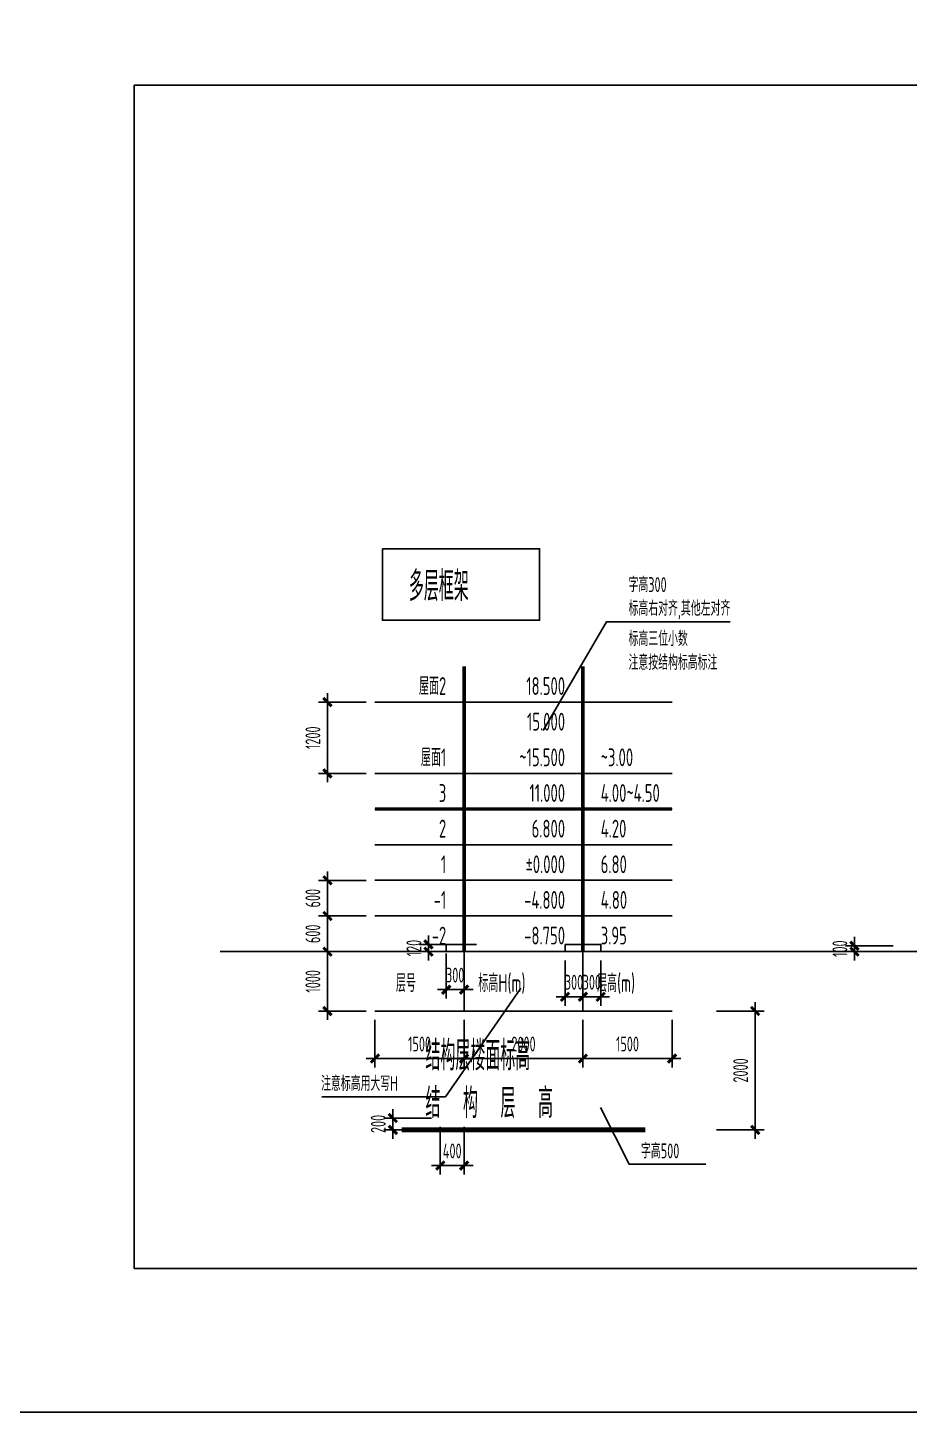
# Model space of a CAD drawing. Extents: x -469675 to 2400000, y -476501 to 2085364.
# Drawn here: x 81502 to 96341, y -250508 to -227204 of the extents above; entities that cross this region are included whole.
import ezdxf
from ezdxf.enums import TextEntityAlignment as Align

# ---------------------------------------------------------------- set-up
doc = ezdxf.new("R2010")
doc.units = 0
doc.header["$LTSCALE"] = 1000
doc.header["$MEASUREMENT"] = 0
doc.layers.get('0').update_dxf_attribs({"linetype": 'CONTINUOUS', "lineweight": 20})
doc.layers.get('Defpoints').update_dxf_attribs({"linetype": 'CONTINUOUS'})
doc.layers.add('C-LAYER1', color=3, linetype='CONTINUOUS')
doc.layers.add('C-注释', color=30, linetype='CONTINUOUS', plot=False)
doc.styles.add('DIM_FONT', font='gbxwxt.shx', dxfattribs={"width": 0.7, "bigfont": 'gbhzfs.shx'})
doc.styles.add('GBSTYLE', font='gbxwxt.shx', dxfattribs={"width": 0.7, "bigfont": 'gbhzfs.shx'})
doc.dimstyles.new('XB DIMN100', dxfattribs={"dimtxt": 250, "dimasz": 1, "dimexe": 150, "dimexo": 150, "dimgap": 120, "dimtad": 1, "dimdec": 0, "dimzin": 0, "dimdsep": 46, "dimtxsty": 'DIM_FONT', "dimblk": '_dimx', "dimcen": 0.09, "dimclrd": 3, "dimclre": 3, "dimclrt": 7, "dimazin": 0, "dimtfac": 1, "dimtdec": 0, "dimtix": 1, "dimtmove": 2, "dimatfit": 3, "dimldrblk": '_dimx', "dimfxl": 0, "dimtolj": 1, "dimtzin": 0, "dimarcsym": 0})

# ---------------------------------------------------------------- blocks, each defined once
blk = doc.blocks.new('_dimx')
blk.add_line((-150, 0), (150, 0))
at = {"const_width": 50}
blk.add_lwpolyline([(-70, -70), (70, 70)], dxfattribs=at)
blk = doc.blocks.new('*D177')
at = {"layer": 'C-注释', "color": 3, "lineweight": -2, "transparency": 16777216}
for p, q in [((96067, -242655), (95267, -242655)), ((96067, -242755), (95267, -242755)), ((95417, -242654), (95417, -242653)), ((95417, -242755), (95417, -242655)), ((95417, -242756), (95417, -242757))]:
    blk.add_line(p, q, dxfattribs=at)
at = {"layer": 'Defpoints', "color": 0, "transparency": 16777216}
for p in [(95417, -242655), (96217, -242655), (96217, -242755)]:
    blk.add_point(p, dxfattribs=at)
at = {"layer": 'C-注释', "color": 3, "lineweight": -2, "transparency": 16777216}
for p, rotation in [((95417, -242655), 270), ((95417, -242755), 90)]:
    blk.add_blockref('_dimx', p, dxfattribs=dict(at, rotation=rotation))
at = {"layer": 'C-注释', "color": 7, "transparency": 16777216, "insert": (95172, -242705), "char_height": 250, "attachment_point": 5, "rotation": 90, "style": 'DIM_FONT'}
blk.add_mtext('\\A1;100', dxfattribs=at)
blk = doc.blocks.new('*D195')
at = {"layer": 'C-注释', "color": 3, "lineweight": -2, "transparency": 16777216}
for p, q in [((90547, -242905), (90547, -243665)), ((90847, -242905), (90847, -243665)), ((90546, -243515), (90545, -243515)), ((90847, -243515), (90547, -243515)), ((90848, -243515), (90849, -243515))]:
    blk.add_line(p, q, dxfattribs=at)
at = {"layer": 'Defpoints', "color": 0, "transparency": 16777216}
for p in [(90547, -242755), (90847, -242755), (90547, -243515)]:
    blk.add_point(p, dxfattribs=at)
at = {"layer": 'C-注释', "color": 3, "lineweight": -2, "transparency": 16777216}
blk.add_blockref('_dimx', (90547, -243515), dxfattribs=at)
at = {"layer": 'C-注释', "color": 3, "lineweight": -2, "transparency": 16777216, "rotation": 180}
blk.add_blockref('_dimx', (90847, -243515), dxfattribs=at)
at = {"layer": 'C-注释', "color": 7, "transparency": 16777216, "insert": (90697, -243270), "char_height": 250, "attachment_point": 5, "style": 'DIM_FONT'}
blk.add_mtext('\\A1;300', dxfattribs=at)
blk = doc.blocks.new('*D196')
at = {"layer": 'C-注释', "color": 3, "lineweight": -2, "transparency": 16777216}
for p, q in [((89057, -242635), (88097, -242635)), ((89057, -242755), (88097, -242755)), ((88247, -242634), (88247, -242633)), ((88247, -242755), (88247, -242635)), ((88247, -242756), (88247, -242757))]:
    blk.add_line(p, q, dxfattribs=at)
at = {"layer": 'Defpoints', "color": 0, "transparency": 16777216}
for p in [(88247, -242635), (89207, -242635), (89207, -242755)]:
    blk.add_point(p, dxfattribs=at)
at = {"layer": 'C-注释', "color": 3, "lineweight": -2, "transparency": 16777216}
for p, rotation in [((88247, -242635), 270), ((88247, -242755), 90)]:
    blk.add_blockref('_dimx', p, dxfattribs=dict(at, rotation=rotation))
at = {"layer": 'C-注释', "color": 7, "transparency": 16777216, "insert": (88002, -242695), "char_height": 250, "attachment_point": 5, "rotation": 90, "style": 'DIM_FONT'}
blk.add_mtext('\\A1;120', dxfattribs=at)
blk = doc.blocks.new('*D197')
at = {"layer": 'C-注释', "color": 3, "lineweight": -2, "transparency": 16777216}
for p, q in [((87197, -242155), (86397, -242155)), ((86547, -242154), (86547, -242153)), ((86547, -242755), (86547, -242155)), ((87197, -242755), (86397, -242755)), ((86547, -242756), (86547, -242757))]:
    blk.add_line(p, q, dxfattribs=at)
at = {"layer": 'Defpoints', "color": 0, "transparency": 16777216}
for p in [(86547, -242155), (87347, -242155), (87347, -242755)]:
    blk.add_point(p, dxfattribs=at)
at = {"layer": 'C-注释', "color": 3, "lineweight": -2, "transparency": 16777216}
for p, rotation in [((86547, -242155), 270), ((86547, -242755), 90)]:
    blk.add_blockref('_dimx', p, dxfattribs=dict(at, rotation=rotation))
at = {"layer": 'C-注释', "color": 7, "transparency": 16777216, "insert": (86302, -242455), "char_height": 250, "attachment_point": 5, "rotation": 90, "style": 'DIM_FONT'}
blk.add_mtext('\\A1;600', dxfattribs=at)
blk = doc.blocks.new('*D198')
at = {"layer": 'C-注释', "color": 3, "lineweight": -2, "transparency": 16777216}
for p, q in [((87197, -241555), (86397, -241555)), ((86547, -241554), (86547, -241553)), ((86547, -242155), (86547, -241555)), ((87197, -242155), (86397, -242155)), ((86547, -242156), (86547, -242157))]:
    blk.add_line(p, q, dxfattribs=at)
at = {"layer": 'Defpoints', "color": 0, "transparency": 16777216}
for p in [(86547, -241555), (87347, -241555), (87347, -242155)]:
    blk.add_point(p, dxfattribs=at)
at = {"layer": 'C-注释', "color": 3, "lineweight": -2, "transparency": 16777216}
for p, rotation in [((86547, -241555), 270), ((86547, -242155), 90)]:
    blk.add_blockref('_dimx', p, dxfattribs=dict(at, rotation=rotation))
at = {"layer": 'C-注释', "color": 7, "transparency": 16777216, "insert": (86302, -241855), "char_height": 250, "attachment_point": 5, "rotation": 90, "style": 'DIM_FONT'}
blk.add_mtext('\\A1;600', dxfattribs=at)
blk = doc.blocks.new('*D199')
at = {"layer": 'C-注释', "color": 3, "lineweight": -2, "transparency": 16777216}
for p, q in [((87197, -242755), (86397, -242755)), ((86547, -243754), (86547, -242756)), ((87197, -243755), (86397, -243755))]:
    blk.add_line(p, q, dxfattribs=at)
at = {"layer": 'Defpoints', "color": 0, "transparency": 16777216}
for p in [(86547, -242755), (87347, -242755), (87347, -243755)]:
    blk.add_point(p, dxfattribs=at)
at = {"layer": 'C-注释', "color": 3, "lineweight": -2, "transparency": 16777216}
for p, rotation in [((86547, -242755), 90), ((86547, -243755), 270)]:
    blk.add_blockref('_dimx', p, dxfattribs=dict(at, rotation=rotation))
at = {"layer": 'C-注释', "color": 7, "transparency": 16777216, "insert": (86302, -243255), "char_height": 250, "attachment_point": 5, "rotation": 90, "style": 'DIM_FONT'}
blk.add_mtext('\\A1;1000', dxfattribs=at)
blk = doc.blocks.new('*D200')
at = {"layer": 'C-注释', "color": 3, "lineweight": -2, "transparency": 16777216}
for p, q in [((87347, -243905), (87347, -244705)), ((88847, -243905), (88847, -244705)), ((88846, -244555), (87348, -244555))]:
    blk.add_line(p, q, dxfattribs=at)
at = {"layer": 'Defpoints', "color": 0, "transparency": 16777216}
for p in [(87347, -243755), (88847, -243755), (87347, -244555)]:
    blk.add_point(p, dxfattribs=at)
at = {"layer": 'C-注释', "color": 3, "lineweight": -2, "transparency": 16777216, "rotation": 180}
blk.add_blockref('_dimx', (87347, -244555), dxfattribs=at)
at = {"layer": 'C-注释', "color": 3, "lineweight": -2, "transparency": 16777216}
blk.add_blockref('_dimx', (88847, -244555), dxfattribs=at)
at = {"layer": 'C-注释', "color": 7, "transparency": 16777216, "insert": (88097, -244310), "char_height": 250, "attachment_point": 5, "style": 'DIM_FONT'}
blk.add_mtext('\\A1;1500', dxfattribs=at)
blk = doc.blocks.new('*D201')
at = {"layer": 'C-注释', "color": 3, "lineweight": -2, "transparency": 16777216}
for p, q in [((88847, -243905), (88847, -244705)), ((90847, -243905), (90847, -244705)), ((90846, -244555), (88848, -244555))]:
    blk.add_line(p, q, dxfattribs=at)
at = {"layer": 'Defpoints', "color": 0, "transparency": 16777216}
for p in [(88847, -243755), (90847, -243755), (88847, -244555)]:
    blk.add_point(p, dxfattribs=at)
at = {"layer": 'C-注释', "color": 3, "lineweight": -2, "transparency": 16777216, "rotation": 180}
blk.add_blockref('_dimx', (88847, -244555), dxfattribs=at)
at = {"layer": 'C-注释', "color": 3, "lineweight": -2, "transparency": 16777216}
blk.add_blockref('_dimx', (90847, -244555), dxfattribs=at)
at = {"layer": 'C-注释', "color": 7, "transparency": 16777216, "insert": (89847, -244310), "char_height": 250, "attachment_point": 5, "style": 'DIM_FONT'}
blk.add_mtext('\\A1;2000', dxfattribs=at)
blk = doc.blocks.new('*D202')
at = {"layer": 'C-注释', "color": 3, "lineweight": -2, "transparency": 16777216}
for p, q in [((90847, -243905), (90847, -244705)), ((92347, -243905), (92347, -244705)), ((92346, -244555), (90848, -244555))]:
    blk.add_line(p, q, dxfattribs=at)
at = {"layer": 'Defpoints', "color": 0, "transparency": 16777216}
for p in [(90847, -243755), (92347, -243755), (90847, -244555)]:
    blk.add_point(p, dxfattribs=at)
at = {"layer": 'C-注释', "color": 3, "lineweight": -2, "transparency": 16777216, "rotation": 180}
blk.add_blockref('_dimx', (90847, -244555), dxfattribs=at)
at = {"layer": 'C-注释', "color": 3, "lineweight": -2, "transparency": 16777216}
blk.add_blockref('_dimx', (92347, -244555), dxfattribs=at)
at = {"layer": 'C-注释', "color": 7, "transparency": 16777216, "insert": (91597, -244310), "char_height": 250, "attachment_point": 5, "style": 'DIM_FONT'}
blk.add_mtext('\\A1;1500', dxfattribs=at)
blk = doc.blocks.new('*D203')
at = {"layer": 'C-注释', "color": 3, "lineweight": -2, "transparency": 16777216}
for p, q in [((88447, -245705), (88447, -246505)), ((88847, -245705), (88847, -246505)), ((88446, -246355), (88445, -246355)), ((88847, -246355), (88447, -246355)), ((88848, -246355), (88849, -246355))]:
    blk.add_line(p, q, dxfattribs=at)
at = {"layer": 'Defpoints', "color": 0, "transparency": 16777216}
for p in [(88447, -245555), (88847, -245555), (88447, -246355)]:
    blk.add_point(p, dxfattribs=at)
at = {"layer": 'C-注释', "color": 3, "lineweight": -2, "transparency": 16777216}
blk.add_blockref('_dimx', (88447, -246355), dxfattribs=at)
at = {"layer": 'C-注释', "color": 3, "lineweight": -2, "transparency": 16777216, "rotation": 180}
blk.add_blockref('_dimx', (88847, -246355), dxfattribs=at)
at = {"layer": 'C-注释', "color": 7, "transparency": 16777216, "insert": (88647, -246110), "char_height": 250, "attachment_point": 5, "style": 'DIM_FONT'}
blk.add_mtext('\\A1;400', dxfattribs=at)
blk = doc.blocks.new('*D204')
at = {"layer": 'C-注释', "color": 3, "lineweight": -2, "transparency": 16777216}
for p, q in [((88297, -245555), (87497, -245555)), ((87647, -245554), (87647, -245553)), ((87647, -245755), (87647, -245555)), ((88297, -245755), (87497, -245755)), ((87647, -245756), (87647, -245757))]:
    blk.add_line(p, q, dxfattribs=at)
at = {"layer": 'Defpoints', "color": 0, "transparency": 16777216}
for p in [(87647, -245555), (88447, -245555), (88447, -245755)]:
    blk.add_point(p, dxfattribs=at)
at = {"layer": 'C-注释', "color": 3, "lineweight": -2, "transparency": 16777216}
for p, rotation in [((87647, -245555), 270), ((87647, -245755), 90)]:
    blk.add_blockref('_dimx', p, dxfattribs=dict(at, rotation=rotation))
at = {"layer": 'C-注释', "color": 7, "transparency": 16777216, "insert": (87402, -245655), "char_height": 250, "attachment_point": 5, "rotation": 90, "style": 'DIM_FONT'}
blk.add_mtext('\\A1;200', dxfattribs=at)
blk = doc.blocks.new('*D205')
at = {"layer": 'C-注释', "color": 3, "lineweight": -2, "transparency": 16777216}
for p, q in [((93097, -243755), (93897, -243755)), ((93747, -243756), (93747, -245754)), ((93097, -245755), (93897, -245755))]:
    blk.add_line(p, q, dxfattribs=at)
at = {"layer": 'Defpoints', "color": 0, "transparency": 16777216}
for p in [(92947, -243755), (92947, -245755), (93747, -245755)]:
    blk.add_point(p, dxfattribs=at)
at = {"layer": 'C-注释', "color": 3, "lineweight": -2, "transparency": 16777216}
for p, rotation in [((93747, -243755), 90), ((93747, -245755), 270)]:
    blk.add_blockref('_dimx', p, dxfattribs=dict(at, rotation=rotation))
at = {"layer": 'C-注释', "color": 7, "transparency": 16777216, "insert": (93502, -244755), "char_height": 250, "attachment_point": 5, "rotation": 90, "style": 'DIM_FONT'}
blk.add_mtext('\\A1;2000', dxfattribs=at)
blk = doc.blocks.new('*D206')
at = {"layer": 'C-注释', "color": 3, "lineweight": -2, "transparency": 16777216}
for p, q in [((88547, -242785), (88547, -243545)), ((88847, -242785), (88847, -243545)), ((88546, -243395), (88545, -243395)), ((88847, -243395), (88547, -243395)), ((88848, -243395), (88849, -243395))]:
    blk.add_line(p, q, dxfattribs=at)
at = {"layer": 'Defpoints', "color": 0, "transparency": 16777216}
for p in [(88547, -242635), (88847, -242635), (88547, -243395)]:
    blk.add_point(p, dxfattribs=at)
at = {"layer": 'C-注释', "color": 3, "lineweight": -2, "transparency": 16777216}
blk.add_blockref('_dimx', (88547, -243395), dxfattribs=at)
at = {"layer": 'C-注释', "color": 3, "lineweight": -2, "transparency": 16777216, "rotation": 180}
blk.add_blockref('_dimx', (88847, -243395), dxfattribs=at)
at = {"layer": 'C-注释', "color": 7, "transparency": 16777216, "insert": (88697, -243150), "char_height": 250, "attachment_point": 5, "style": 'DIM_FONT'}
blk.add_mtext('\\A1;300', dxfattribs=at)
blk = doc.blocks.new('*D207')
at = {"layer": 'C-注释', "color": 3, "lineweight": -2, "transparency": 16777216}
for p, q in [((87197, -238555), (86397, -238555)), ((86547, -239754), (86547, -238556)), ((87197, -239755), (86397, -239755))]:
    blk.add_line(p, q, dxfattribs=at)
at = {"layer": 'Defpoints', "color": 0, "transparency": 16777216}
for p in [(86547, -238555), (87347, -238555), (87347, -239755)]:
    blk.add_point(p, dxfattribs=at)
at = {"layer": 'C-注释', "color": 3, "lineweight": -2, "transparency": 16777216}
for p, rotation in [((86547, -238555), 90), ((86547, -239755), 270)]:
    blk.add_blockref('_dimx', p, dxfattribs=dict(at, rotation=rotation))
at = {"layer": 'C-注释', "color": 7, "transparency": 16777216, "insert": (86302, -239155), "char_height": 250, "attachment_point": 5, "rotation": 90, "style": 'DIM_FONT'}
blk.add_mtext('\\A1;1200', dxfattribs=at)
blk = doc.blocks.new('*D411')
at = {"layer": 'C-注释', "color": 3, "lineweight": -2, "transparency": 16777216}
for p, q in [((90847, -242905), (90847, -243665)), ((91147, -242905), (91147, -243665)), ((90846, -243515), (90845, -243515)), ((91147, -243515), (90847, -243515)), ((91148, -243515), (91149, -243515))]:
    blk.add_line(p, q, dxfattribs=at)
at = {"layer": 'Defpoints', "color": 0, "transparency": 16777216}
for p in [(90847, -242755), (91147, -242755), (90847, -243515)]:
    blk.add_point(p, dxfattribs=at)
at = {"layer": 'C-注释', "color": 3, "lineweight": -2, "transparency": 16777216}
blk.add_blockref('_dimx', (90847, -243515), dxfattribs=at)
at = {"layer": 'C-注释', "color": 3, "lineweight": -2, "transparency": 16777216, "rotation": 180}
blk.add_blockref('_dimx', (91147, -243515), dxfattribs=at)
at = {"layer": 'C-注释', "color": 7, "transparency": 16777216, "insert": (90997, -243270), "char_height": 250, "attachment_point": 5, "style": 'DIM_FONT'}
blk.add_mtext('\\A1;300', dxfattribs=at)

msp = doc.modelspace()

# ---------------------------------------------------------------- linework, layer by layer
at = {"layer": 'C-LAYER1', "color": 3}
for p, q in [((88846.572, -243754.7839), (88846.572, -237954.7839)), ((90846.572, -243754.7839), (90846.572, -237954.7839)), ((87346.572, -238554.7839), (92346.572, -238554.7839)), ((87346.572, -239754.7839), (92346.572, -239754.7839)), ((87346.572, -240354.7839), (92346.572, -240354.7839)), ((87346.572, -240954.7839), (92346.572, -240954.7839)), ((87346.572, -241554.7839), (92346.572, -241554.7839)), ((87346.572, -242154.7839), (92346.572, -242154.7839)), ((87346.572, -242754.7839), (92346.572, -242754.7839)), ((87346.572, -243754.7839), (92346.572, -243754.7839))]:
    msp.add_line(p, q, dxfattribs=at)
at = {"layer": 'C-LAYER1', "color": 40, "const_width": 60}
for points in [[(88846.572, -237954.7839), (88846.572, -242754.7839)], [(90846.572, -237954.7839), (90846.572, -242754.7839)], [(87346.572, -240354.7839), (92346.572, -240354.7839)]]:
    msp.add_lwpolyline(points, dxfattribs=at)
at = {"layer": 'C-LAYER1', "color": 3, "linetype": 'Continuous', "const_width": 80, "flags": 128}
msp.add_lwpolyline([(91896.572, -245754.7839), (87796.572, -245754.7839)], dxfattribs=at)
at = {"layer": 'C-注释'}
msp.add_line((98111.9053, -242754.7839), (84740.8666, -242754.7839), dxfattribs=at)
for points in [[(0, -203899.7526), (151710.7204, -203899.7526), (151710.7204, -250508.4563), (0, -250508.4563)], [(83291.9906, -228171.3208), (112372.8387, -228171.3208), (112372.8387, -248087.6499), (83291.9906, -248087.6499)], [(87473.5777, -235973.4815), (90117.9857, -235973.4815), (90117.9857, -237177.698), (87473.5777, -237177.698)], [(88546.572, -242634.7839), (88546.572, -242754.7839), (88846.572, -242754.7839), (88846.572, -242634.7839)], [(90546.572, -242634.7839), (90546.572, -242754.7839), (90846.572, -242754.7839), (90846.572, -242634.7839)], [(90846.572, -242634.7839), (90846.572, -242754.7839), (91146.572, -242754.7839), (91146.572, -242634.7839)]]:
    msp.add_lwpolyline(points, close=True, dxfattribs=at)
at = {"layer": 'C-注释', "flags": 128}
for points in [[(90176.7456, -239031.6676), (91243.997, -237202.4172), (93326.2654, -237202.4172)], [(89800.4268, -243370.3961), (88533.1754, -245199.6465), (86450.9071, -245199.6465)], [(91142.1314, -245378.1262), (91624.7993, -246333.7902), (92918.4078, -246333.7902)]]:
    msp.add_lwpolyline(points, dxfattribs=at)

# ---------------------------------------------------------------- texts
at = {"layer": 'C-LAYER1', "color": 3, "style": 'GBSTYLE', "width": 0.7}
for s, p in [('屋面2', (88546.572, -238434.7839)), ('18.500', (90546.572, -238434.7839)), ('15.000', (90546.572, -239034.7839)), ('屋面1', (88546.572, -239634.7839)), ('~15.500', (90546.572, -239634.7839)), ('3', (88546.572, -240234.7839)), ('11.000', (90546.572, -240234.7839)), ('2', (88546.572, -240834.7839)), ('6.800', (90546.572, -240834.7839)), ('1', (88546.572, -241434.7839)), ('%%P0.000', (90546.572, -241434.7839)), ('-1', (88546.572, -242034.7839)), ('-4.800', (90546.572, -242034.7839)), ('-2', (88546.572, -242634.7839)), ('-8.750', (90546.572, -242634.7839))]:
    msp.add_text(s, height=300, dxfattribs=at).set_placement(p, align=Align.RIGHT)
for s, p in [('~3.00', (91146.572, -239634.7839)), ('4.00~4.50', (91146.572, -240234.7839)), ('4.20', (91146.572, -240834.7839)), ('6.80', (91146.572, -241434.7839)), ('4.80', (91146.572, -242034.7839)), ('3.95', (91146.572, -242634.7839)), (' 层号', (87586.572, -243434.7839)), ('标高H(m)', (89086.572, -243434.7839)), ('层高(m)', (91086.572, -243434.7839))]:
    msp.add_text(s, height=300, dxfattribs=at).set_placement(p)
at = {"layer": 'C-LAYER1', "color": 30, "style": 'GBSTYLE', "width": 0.7}
for s, p in [('结构层楼面标高', (88196.572, -244754.7839)), ('结  构  层  高', (88196.572, -245554.7839))]:
    msp.add_text(s, height=500, rotation=0.00000003, dxfattribs=at).set_placement(p)
at = {"layer": 'C-注释', "style": 'GBSTYLE', "width": 0.7}
for s, height, rotation, p in [('多层框架', 500, 359.99999995, (87917.8332, -236853.051)), ('字高300', 250, 359.99999995, (91614.7251, -236702.4172)), ('标高右对齐,其他左对齐', 250, 359.99999995, (91614.7251, -237102.4172)), ('标高三位小数', 250, 0.00000005, (91614.7251, -237612.9435)), ('注意按结构标高标注', 250, 0.00000005, (91614.7251, -238012.9435)), ('注意标高用大写H', 250, 359.99999995, (86439.3297, -245099.6465)), ('字高500', 250, 359.99999995, (91824.7993, -246233.7902))]:
    msp.add_text(s, height=height, rotation=rotation, dxfattribs=at).set_placement(p)

# ---------------------------------------------------------------- dimensions: what is measured, and where the dimension line sits
at = {"layer": 'C-注释'}
for base, p1, p2, angle, picture, middle in [((86546.572, -238554.7839), (87346.572, -239754.7839), (87346.572, -238554.7839), 270, '*D207', (86301.572, -239154.7839)), ((86546.572, -241554.7839), (87346.572, -242154.7839), (87346.572, -241554.7839), 270, '*D198', (86301.572, -241854.7839)), ((86546.572, -242154.7839), (87346.572, -242754.7839), (87346.572, -242154.7839), 270, '*D197', (86301.572, -242454.7839)), ((88246.572, -242634.7839), (89206.572, -242754.7839), (89206.572, -242634.7839), 270, '*D196', (88001.572, -242694.7839)), ((95416.639, -242654.7839), (96216.639, -242754.7839), (96216.639, -242654.7839), 270, '*D177', (95171.639, -242704.7839)), ((86546.572, -242754.7839), (87346.572, -243754.7839), (87346.572, -242754.7839), 270, '*D199', (86301.572, -243254.7839)), ((93746.572, -245754.7839), (92946.572, -243754.7839), (92946.572, -245754.7839), 90, '*D205', (93501.572, -244754.7839)), ((87646.572, -245554.7839), (88446.572, -245754.7839), (88446.572, -245554.7839), 270, '*D204', (87401.572, -245654.7839))]:
    dim = msp.add_linear_dim(base=base, p1=p1, p2=p2, angle=angle, dimstyle='XB DIMN100', dxfattribs=at)
    dim.commit()
    dim.dimension.update_dxf_attribs({"geometry": picture, "text_midpoint": middle})
for base, p1, p2, picture, middle in [((88546.572, -243394.7839), (88846.572, -242634.7839), (88546.572, -242634.7839), '*D206', (88696.572, -243149.7839)), ((90546.572, -243514.7839), (90846.572, -242754.7839), (90546.572, -242754.7839), '*D195', (90696.572, -243269.7839)), ((90846.572, -243514.7839), (91146.572, -242754.7839), (90846.572, -242754.7839), '*D411', (90996.572, -243269.7839)), ((87346.572, -244554.7839), (88846.572, -243754.7839), (87346.572, -243754.7839), '*D200', (88096.572, -244309.7839)), ((88846.572, -244554.7839), (90846.572, -243754.7839), (88846.572, -243754.7839), '*D201', (89846.572, -244309.7839)), ((90846.572, -244554.7839), (92346.572, -243754.7839), (90846.572, -243754.7839), '*D202', (91596.572, -244309.7839)), ((88446.572, -246354.7839), (88846.572, -245554.7839), (88446.572, -245554.7839), '*D203', (88646.572, -246109.7839))]:
    dim = msp.add_linear_dim(base=base, p1=p1, p2=p2, dimstyle='XB DIMN100', dxfattribs=at)
    dim.commit()
    dim.dimension.update_dxf_attribs({"geometry": picture, "text_midpoint": middle})

doc.saveas('drawing.dxf')
